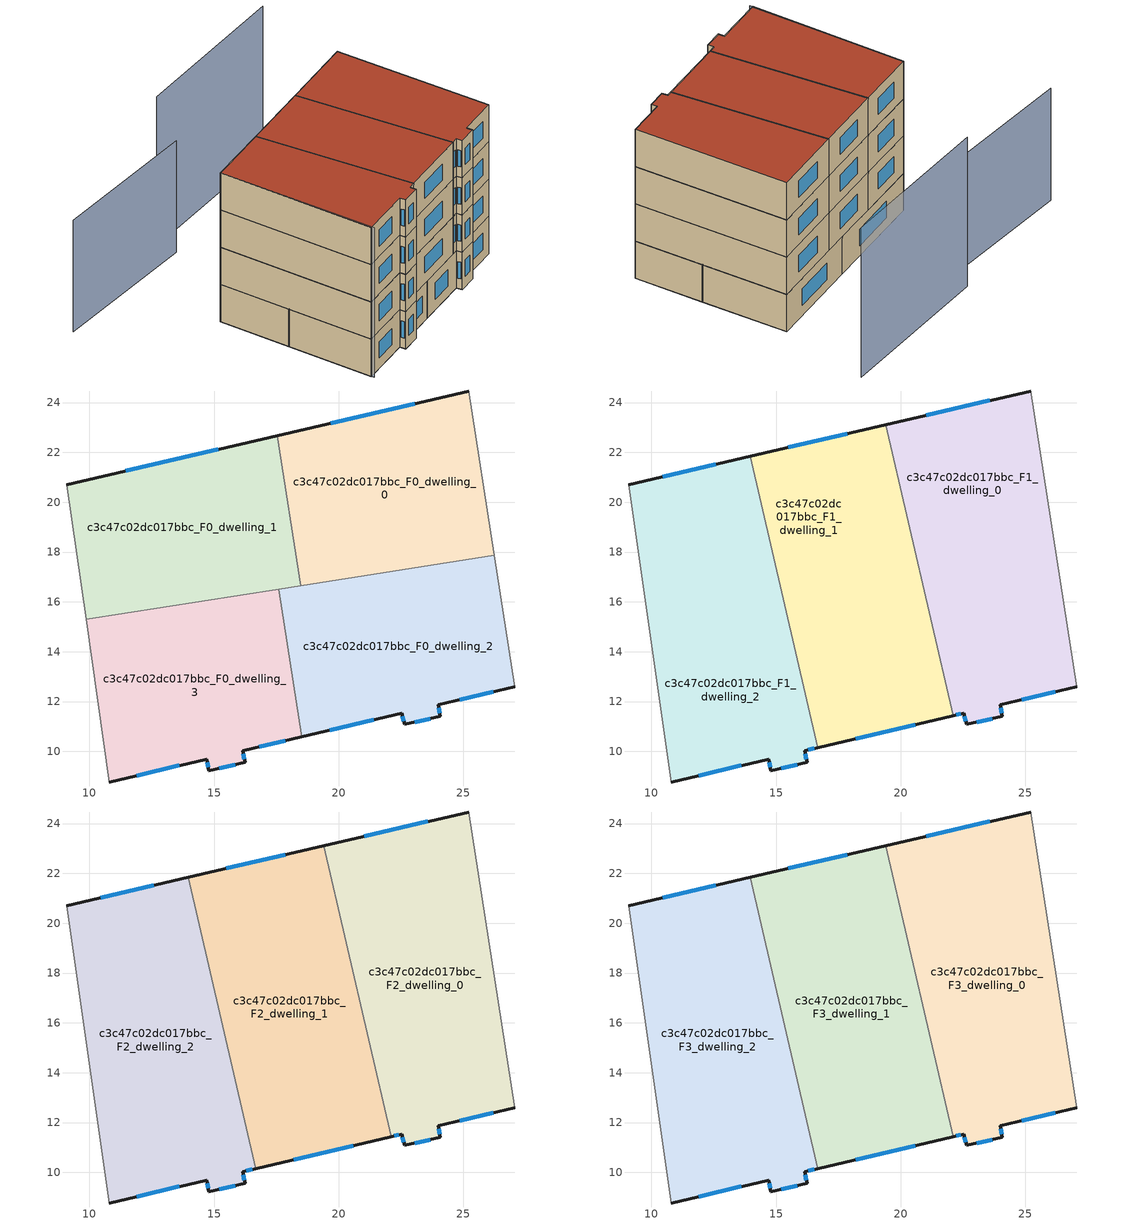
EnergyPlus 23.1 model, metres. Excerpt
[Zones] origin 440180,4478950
c3c47c02dc017bbc_F0_dwelling_0
 floor ground (EU_floor_Construction): 26.24,17.86 25.21,24.46 17.54,22.67 18.48,16.64 z0
 wall outside (EU_wall_Construction): 17.54,22.67 25.21,24.46 z0:3
 wall adiabatic (EU_wall_Construction): 25.21,24.46 26.24,17.86 z0:3
 wall to c3c47c02dc017bbc_F0_dwelling_1 (EU_wall_Construction): 18.48,16.64 17.54,22.67 z0:3
 wall to c3c47c02dc017bbc_F0_dwelling_2 (EU_wall_Construction): 26.24,17.86 18.48,16.64 z0:3
 window (EU_Window_Construction): 19.69,23.18 23.06,23.96 z0.84:2.16
c3c47c02dc017bbc_F0_dwelling_1
 floor ground (EU_floor_Construction): 18.48,16.64 17.54,22.67 9.09,20.71 9.86,15.29 z0
 wall outside (EU_wall_Construction): 9.09,20.71 17.54,22.67 z0:3
 wall adiabatic (EU_wall_Construction): 9.86,15.29 9.09,20.71 z0:3
 wall to c3c47c02dc017bbc_F0_dwelling_3 (EU_wall_Construction): 17.6,16.51 9.86,15.29 z0:3
 wall to c3c47c02dc017bbc_F0_dwelling_2 (EU_wall_Construction): 18.48,16.65 17.6,16.51 z0:3
 window (EU_Window_Construction): 11.46,21.26 15.16,22.12 z0.84:2.16
c3c47c02dc017bbc_F0_dwelling_2
 floor ground (EU_floor_Construction): 27.07,12.59 26.24,17.86 17.6,16.51 18.53,10.59 22.53,11.53 22.65,11.08 24.08,11.41 23.99,11.87 z0
 wall outside (EU_wall_Construction): 27.07,12.59 23.99,11.87 24.08,11.41 22.65,11.08 22.53,11.53 18.53,10.59 z0:3
 wall to c3c47c02dc017bbc_F0_dwelling_3 (EU_wall_Construction): 18.53,10.59 17.6,16.51 z0:3
 wall adiabatic (EU_wall_Construction): 26.24,17.86 27.07,12.59 z0:3
 window (EU_Window_Construction): 21.4,11.27 19.65,10.85 / 26.21,12.39 24.86,12.08 / 24.02,11.74 24.06,11.54 / 23.68,11.32 23.05,11.18 / 22.61,11.21 22.56,11.41 z0.84:2.16
c3c47c02dc017bbc_F0_dwelling_3
 floor ground (EU_floor_Construction): 18.53,10.59 17.6,16.51 9.86,15.29 10.79,8.77 14.7,9.69 14.8,9.23 16.25,9.56 16.15,10.03 z0
 wall outside (EU_wall_Construction): 18.53,10.59 16.15,10.03 16.25,9.56 14.8,9.23 14.7,9.69 10.79,8.77 z0:3
 wall adiabatic (EU_wall_Construction): 10.79,8.77 9.86,15.29 z0:3
 window (EU_Window_Construction): 15.84,9.47 15.21,9.32 / 14.77,9.36 14.73,9.56 / 13.6,9.43 11.89,9.03 / 17.86,10.43 16.82,10.18 / 16.18,9.9 16.22,9.69 z0.84:2.16
c3c47c02dc017bbc_F1_dwelling_0
 floor to c3c47c02dc017bbc_F0_dwelling_0 (EU_floor_Construction): 26.24,17.86 25.21,24.46 19.4,23.11 20.82,17.01 z3
 floor to c3c47c02dc017bbc_F0_dwelling_2 (EU_floor_Construction): 27.07,12.59 26.24,17.86 20.82,17.01 22.12,11.43 22.53,11.53 22.65,11.08 24.08,11.41 23.99,11.87 z3
 wall outside (EU_wall_Construction): 19.4,23.11 25.21,24.46 / 27.07,12.59 23.99,11.87 24.08,11.41 22.65,11.08 22.53,11.53 22.12,11.43 z3:6
 wall to c3c47c02dc017bbc_F1_dwelling_1 (EU_wall_Construction): 22.12,11.43 19.4,23.11 z3:6
 wall adiabatic (EU_wall_Construction): 25.21,24.46 27.07,12.59 z3:6
 window (EU_Window_Construction): 22.61,11.21 22.56,11.41 / 22.41,11.5 22.23,11.46 / 21.03,23.49 23.58,24.08 / 26.21,12.39 24.86,12.08 / 24.02,11.74 24.06,11.54 / 23.68,11.32 23.05,11.18 z3.84:5.16
c3c47c02dc017bbc_F1_dwelling_1
 floor to c3c47c02dc017bbc_F0_dwelling_2 (EU_floor_Construction): 22.12,11.43 20.82,17.01 17.6,16.51 18.53,10.59 z3
 floor to c3c47c02dc017bbc_F0_dwelling_0 (EU_floor_Construction): 20.82,17.01 19.4,23.11 17.54,22.67 18.48,16.65 z3
 floor to c3c47c02dc017bbc_F0_dwelling_1 (EU_floor_Construction): 18.48,16.65 17.54,22.67 13.96,21.84 15.28,16.14 z3
 floor to c3c47c02dc017bbc_F0_dwelling_3 (EU_floor_Construction): 18.53,10.59 17.6,16.51 15.28,16.14 16.68,10.15 z3
 wall outside (EU_wall_Construction): 22.12,11.43 16.68,10.15 / 13.96,21.84 19.4,23.11 z3:6
 wall to c3c47c02dc017bbc_F1_dwelling_2 (EU_wall_Construction): 16.68,10.15 13.96,21.84 z3:6
 window (EU_Window_Construction): 20.59,11.07 18.21,10.51 / 15.48,22.2 17.87,22.75 z3.84:5.16
c3c47c02dc017bbc_F1_dwelling_2
 floor to c3c47c02dc017bbc_F0_dwelling_3 (EU_floor_Construction): 16.25,9.56 16.15,10.03 16.68,10.15 15.28,16.14 9.86,15.29 10.79,8.77 14.7,9.69 14.8,9.23 z3
 floor to c3c47c02dc017bbc_F0_dwelling_1 (EU_floor_Construction): 15.28,16.14 13.96,21.84 9.09,20.71 9.86,15.29 z3
 wall outside (EU_wall_Construction): 9.09,20.71 13.96,21.84 / 16.68,10.15 16.15,10.03 16.25,9.56 14.8,9.23 14.7,9.69 10.79,8.77 z3:6
 wall adiabatic (EU_wall_Construction): 10.79,8.77 9.09,20.71 z3:6
 window (EU_Window_Construction): 14.77,9.36 14.73,9.56 / 13.6,9.43 11.89,9.03 / 10.46,21.02 12.59,21.52 / 16.53,10.12 16.3,10.06 / 16.18,9.9 16.22,9.69 / 15.84,9.47 15.21,9.32 z3.84:5.16
c3c47c02dc017bbc_F2_dwelling_0
 floor to c3c47c02dc017bbc_F1_dwelling_0 (EU_floor_Construction): 27.07,12.59 25.21,24.46 19.4,23.11 22.12,11.43 22.53,11.53 22.65,11.08 24.08,11.41 23.99,11.87 z6
 wall outside (EU_wall_Construction): 19.4,23.11 25.21,24.46 / 27.07,12.59 23.99,11.87 24.08,11.41 22.65,11.08 22.53,11.53 22.12,11.43 z6:9
 wall to c3c47c02dc017bbc_F2_dwelling_1 (EU_wall_Construction): 22.12,11.43 19.4,23.11 z6:9
 wall adiabatic (EU_wall_Construction): 25.21,24.46 27.07,12.59 z6:9
 window (EU_Window_Construction): 22.61,11.21 22.56,11.41 / 22.41,11.5 22.23,11.46 / 21.03,23.49 23.58,24.08 / 26.21,12.39 24.86,12.08 / 24.02,11.74 24.06,11.54 / 23.68,11.32 23.05,11.18 z6.84:8.16
c3c47c02dc017bbc_F2_dwelling_1
 floor to c3c47c02dc017bbc_F1_dwelling_1 (EU_floor_Construction): 22.12,11.43 19.4,23.11 13.96,21.84 16.68,10.15 z6
 wall outside (EU_wall_Construction): 22.12,11.43 16.68,10.15 / 13.96,21.84 19.4,23.11 z6:9
 wall to c3c47c02dc017bbc_F2_dwelling_2 (EU_wall_Construction): 16.68,10.15 13.96,21.84 z6:9
 window (EU_Window_Construction): 20.59,11.07 18.21,10.51 / 15.48,22.2 17.87,22.75 z6.84:8.16
c3c47c02dc017bbc_F2_dwelling_2
 floor to c3c47c02dc017bbc_F1_dwelling_2 (EU_floor_Construction): 16.25,9.56 16.15,10.03 16.68,10.15 13.96,21.84 9.09,20.71 10.79,8.77 14.7,9.69 14.8,9.23 z6
 wall outside (EU_wall_Construction): 9.09,20.71 13.96,21.84 / 16.68,10.15 16.15,10.03 16.25,9.56 14.8,9.23 14.7,9.69 10.79,8.77 z6:9
 wall adiabatic (EU_wall_Construction): 10.79,8.77 9.09,20.71 z6:9
 window (EU_Window_Construction): 14.77,9.36 14.73,9.56 / 13.6,9.43 11.89,9.03 / 10.46,21.02 12.59,21.52 / 16.53,10.12 16.3,10.06 / 16.18,9.9 16.22,9.69 / 15.84,9.47 15.21,9.32 z6.84:8.16
c3c47c02dc017bbc_F3_dwelling_0
 floor to c3c47c02dc017bbc_F2_dwelling_0 (EU_floor_Construction): 27.07,12.59 25.21,24.46 19.4,23.11 22.12,11.43 22.53,11.53 22.65,11.08 24.08,11.41 23.99,11.87 z9
 wall outside (EU_wall_Construction): 19.4,23.11 25.21,24.46 / 27.07,12.59 23.99,11.87 24.08,11.41 22.65,11.08 22.53,11.53 22.12,11.43 z9:12
 wall to c3c47c02dc017bbc_F3_dwelling_1 (EU_wall_Construction): 22.12,11.43 19.4,23.11 z9:12
 wall adiabatic (EU_wall_Construction): 25.21,24.46 27.07,12.59 z9:12
 window (EU_Window_Construction): 22.61,11.21 22.56,11.41 / 22.41,11.5 22.23,11.46 / 21.03,23.49 23.58,24.08 / 26.21,12.39 24.86,12.08 / 24.02,11.74 24.06,11.54 / 23.68,11.32 23.05,11.18 z9.84:11.16
 roof outside (EU_roof_Construction): 25.21,24.46 27.07,12.59 23.99,11.87 24.08,11.41 22.65,11.08 22.53,11.53 22.12,11.43 19.4,23.11 z12
c3c47c02dc017bbc_F3_dwelling_1
 floor to c3c47c02dc017bbc_F2_dwelling_1 (EU_floor_Construction): 22.12,11.43 19.4,23.11 13.96,21.84 16.68,10.15 z9
 wall outside (EU_wall_Construction): 22.12,11.43 16.68,10.15 / 13.96,21.84 19.4,23.11 z9:12
 wall to c3c47c02dc017bbc_F3_dwelling_2 (EU_wall_Construction): 16.68,10.15 13.96,21.84 z9:12
 window (EU_Window_Construction): 20.59,11.07 18.21,10.51 / 15.48,22.2 17.87,22.75 z9.84:11.16
 roof outside (EU_roof_Construction): 19.4,23.11 22.12,11.43 16.68,10.15 13.96,21.84 z12
c3c47c02dc017bbc_F3_dwelling_2
 floor to c3c47c02dc017bbc_F2_dwelling_2 (EU_floor_Construction): 16.25,9.56 16.15,10.03 16.68,10.15 13.96,21.84 9.09,20.71 10.79,8.77 14.7,9.69 14.8,9.23 z9
 wall outside (EU_wall_Construction): 9.09,20.71 13.96,21.84 / 16.68,10.15 16.15,10.03 16.25,9.56 14.8,9.23 14.7,9.69 10.79,8.77 z9:12
 wall adiabatic (EU_wall_Construction): 10.79,8.77 9.09,20.71 z9:12
 window (EU_Window_Construction): 14.77,9.36 14.73,9.56 / 13.6,9.43 11.89,9.03 / 10.46,21.02 12.59,21.52 / 16.53,10.12 16.3,10.06 / 16.18,9.9 16.22,9.69 / 15.84,9.47 15.21,9.32 z9.84:11.16
 roof outside (EU_roof_Construction): 13.96,21.84 16.68,10.15 16.15,10.03 16.25,9.56 14.8,9.23 14.7,9.69 10.79,8.77 9.09,20.71 z12
shading: 9.09,20.71 10.89,8.59 / 26.01,31.78 13.14,29.93 z0:12; 13.39,28.42 1.68,27.32 z0:9
[Building]
EU S2 Campaign: North Axis=0; Terrain=City; Solar Distribution=FullExterior
[Site:Location]
Madrid: Latitude=40.5; Longitude=-3.5; Time Zone=1; Elevation=609
[SizingPeriod:WeatherFileDays]
AnnualSizingPeriod: Begin Month=1; Begin Day of Month=1; End Month=12; End Day of Month=31; Day of Week for Start Day=Monday; Use Weather File Daylight Saving Period=No; Use Weather File Rain and Snow Indicators=No
[MATERIAL]
EU_InternalMass_Material: Roughness=MediumRough; Thickness=0.1; Conductivity=1; Density=1800; Specific Heat=900; Thermal Absorptance=0.9; Solar Absorptance=0.7; Visible Absorptance=0.7
[MATERIAL:NOMASS] Roughness=MediumRough; Thermal Absorptance=0.9; Solar Absorptance=0.7; Visible Absorptance=0.7
Name | Thermal Resistance
EU_wall_NoMass; EU_roof_NoMass | 2.16768
EU_floor_NoMass | 1.14339
[WINDOWMATERIAL:SIMPLEGLAZINGSYSTEM]
EU_Window_SimpleGlazing: UFactor=3.23888; Solar Heat Gain Coefficient=0.85; Visible Transmittance=0.85
[CONSTRUCTION]
EU_wall_Construction: EU_wall_NoMass
EU_roof_Construction: EU_roof_NoMass
EU_floor_Construction: EU_floor_NoMass
EU_InternalMass_Construction: EU_InternalMass_Material
EU_Window_Construction: EU_Window_SimpleGlazing
[ZONE] Type=1; Multiplier=1; Ceiling Height=autocalculate; Floor Area=autocalculate; Part of Total Floor Area=Yes
Name | Volume
c3c47c02dc017bbc_F0_dwelling_0 | 150.712
c3c47c02dc017bbc_F1_dwelling_0; c3c47c02dc017bbc_F2_dwelling_0; c3c47c02dc017bbc_F3_dwelling_0 | 200.936
c3c47c02dc017bbc_F0_dwelling_1 | 150.713
c3c47c02dc017bbc_F1_dwelling_1; c3c47c02dc017bbc_F2_dwelling_1; c3c47c02dc017bbc_F3_dwelling_1 | 200.945
c3c47c02dc017bbc_F0_dwelling_2 | 150.695
c3c47c02dc017bbc_F1_dwelling_2; c3c47c02dc017bbc_F2_dwelling_2; c3c47c02dc017bbc_F3_dwelling_2 | 200.943
c3c47c02dc017bbc_F0_dwelling_3 | 150.701
[INTERNALMASS] Construction=EU_InternalMass_Construction
Name | Zone or ZoneList | Surface Area
c3c47c02dc017bbc_F0_dwelling_0_EU_InternalMass | c3c47c02dc017bbc_F0_dwelling_0 | 50.2379
c3c47c02dc017bbc_F0_dwelling_1_EU_InternalMass | c3c47c02dc017bbc_F0_dwelling_1 | 50.2367
c3c47c02dc017bbc_F0_dwelling_2_EU_InternalMass | c3c47c02dc017bbc_F0_dwelling_2 | 50.2332
c3c47c02dc017bbc_F0_dwelling_3_EU_InternalMass | c3c47c02dc017bbc_F0_dwelling_3 | 50.2344
c3c47c02dc017bbc_F1_dwelling_0_EU_InternalMass | c3c47c02dc017bbc_F1_dwelling_0 | 66.9785
c3c47c02dc017bbc_F1_dwelling_1_EU_InternalMass | c3c47c02dc017bbc_F1_dwelling_1 | 66.9815
c3c47c02dc017bbc_F1_dwelling_2_EU_InternalMass | c3c47c02dc017bbc_F1_dwelling_2 | 66.981
c3c47c02dc017bbc_F2_dwelling_0_EU_InternalMass | c3c47c02dc017bbc_F2_dwelling_0 | 66.9785
c3c47c02dc017bbc_F2_dwelling_1_EU_InternalMass | c3c47c02dc017bbc_F2_dwelling_1 | 66.9815
c3c47c02dc017bbc_F2_dwelling_2_EU_InternalMass | c3c47c02dc017bbc_F2_dwelling_2 | 66.981
c3c47c02dc017bbc_F3_dwelling_0_EU_InternalMass | c3c47c02dc017bbc_F3_dwelling_0 | 66.9785
c3c47c02dc017bbc_F3_dwelling_1_EU_InternalMass | c3c47c02dc017bbc_F3_dwelling_1 | 66.9815
c3c47c02dc017bbc_F3_dwelling_2_EU_InternalMass | c3c47c02dc017bbc_F3_dwelling_2 | 66.981
[OTHEREQUIPMENT] Fuel Type=Electricity; Design Level Calculation Method=Watts/Area; Power per Zone Floor Area=1; Fraction Latent=0; Fraction Radiant=0; Fraction Lost=0; Carbon Dioxide Generation Rate=0; EndUse Subcategory=EU_Step8_InternalGains
Name | Zone or ZoneList or Space or SpaceList | Schedule
EU_Step8_InternalGain_c3c47c02dc017bbc_F0_dwelling_0_f000 | c3c47c02dc017bbc_F0_dwelling_0 | EU_Step8_GainSchedule_c3c47c02dc017bbc_F0_dwelling_0_f000
EU_Step8_InternalGain_c3c47c02dc017bbc_F0_dwelling_1_f000 | c3c47c02dc017bbc_F0_dwelling_1 | EU_Step8_GainSchedule_c3c47c02dc017bbc_F0_dwelling_1_f000
EU_Step8_InternalGain_c3c47c02dc017bbc_F0_dwelling_2_f000 | c3c47c02dc017bbc_F0_dwelling_2 | EU_Step8_GainSchedule_c3c47c02dc017bbc_F0_dwelling_2_f000
EU_Step8_InternalGain_c3c47c02dc017bbc_F0_dwelling_3_f000 | c3c47c02dc017bbc_F0_dwelling_3 | EU_Step8_GainSchedule_c3c47c02dc017bbc_F0_dwelling_3_f000
EU_Step8_InternalGain_c3c47c02dc017bbc_F1_dwelling_0_f000 | c3c47c02dc017bbc_F1_dwelling_0 | EU_Step8_GainSchedule_c3c47c02dc017bbc_F1_dwelling_0_f000
EU_Step8_InternalGain_c3c47c02dc017bbc_F1_dwelling_1_f000 | c3c47c02dc017bbc_F1_dwelling_1 | EU_Step8_GainSchedule_c3c47c02dc017bbc_F1_dwelling_1_f000
EU_Step8_InternalGain_c3c47c02dc017bbc_F1_dwelling_2_f000 | c3c47c02dc017bbc_F1_dwelling_2 | EU_Step8_GainSchedule_c3c47c02dc017bbc_F1_dwelling_2_f000
EU_Step8_InternalGain_c3c47c02dc017bbc_F2_dwelling_0_f000 | c3c47c02dc017bbc_F2_dwelling_0 | EU_Step8_GainSchedule_c3c47c02dc017bbc_F2_dwelling_0_f000
EU_Step8_InternalGain_c3c47c02dc017bbc_F2_dwelling_1_f000 | c3c47c02dc017bbc_F2_dwelling_1 | EU_Step8_GainSchedule_c3c47c02dc017bbc_F2_dwelling_1_f000
EU_Step8_InternalGain_c3c47c02dc017bbc_F2_dwelling_2_f000 | c3c47c02dc017bbc_F2_dwelling_2 | EU_Step8_GainSchedule_c3c47c02dc017bbc_F2_dwelling_2_f000
EU_Step8_InternalGain_c3c47c02dc017bbc_F3_dwelling_0_f000 | c3c47c02dc017bbc_F3_dwelling_0 | EU_Step8_GainSchedule_c3c47c02dc017bbc_F3_dwelling_0_f000
EU_Step8_InternalGain_c3c47c02dc017bbc_F3_dwelling_1_f000 | c3c47c02dc017bbc_F3_dwelling_1 | EU_Step8_GainSchedule_c3c47c02dc017bbc_F3_dwelling_1_f000
EU_Step8_InternalGain_c3c47c02dc017bbc_F3_dwelling_2_f000 | c3c47c02dc017bbc_F3_dwelling_2 | EU_Step8_GainSchedule_c3c47c02dc017bbc_F3_dwelling_2_f000
[ZONEVENTILATION:DESIGNFLOWRATE] Schedule=EU_AlwaysOn; Design Flow Rate Calculation Method=AirChanges/Hour; Air Changes per Hour=0.480546; Ventilation Type=Natural; Fan Pressure Rise=0; Fan Total Efficiency=1; Constant Term Coefficient=1; Temperature Term Coefficient=0; Velocity Term Coefficient=0; Velocity Squared Term Coefficient=0; Minimum Indoor Temperature=-100; Maximum Indoor Temperature=100; Delta Temperature=-100; Minimum Outdoor Temperature=-100; Maximum Outdoor Temperature=100; Maximum Wind Speed=40
Name | Zone or ZoneList or Space or SpaceList
EU_ConstantAir_c3c47c02dc017bbc_F0_dwelling_0 | c3c47c02dc017bbc_F0_dwelling_0
EU_ConstantAir_c3c47c02dc017bbc_F0_dwelling_1 | c3c47c02dc017bbc_F0_dwelling_1
EU_ConstantAir_c3c47c02dc017bbc_F0_dwelling_2 | c3c47c02dc017bbc_F0_dwelling_2
EU_ConstantAir_c3c47c02dc017bbc_F0_dwelling_3 | c3c47c02dc017bbc_F0_dwelling_3
EU_ConstantAir_c3c47c02dc017bbc_F1_dwelling_0 | c3c47c02dc017bbc_F1_dwelling_0
EU_ConstantAir_c3c47c02dc017bbc_F1_dwelling_1 | c3c47c02dc017bbc_F1_dwelling_1
EU_ConstantAir_c3c47c02dc017bbc_F1_dwelling_2 | c3c47c02dc017bbc_F1_dwelling_2
EU_ConstantAir_c3c47c02dc017bbc_F2_dwelling_0 | c3c47c02dc017bbc_F2_dwelling_0
EU_ConstantAir_c3c47c02dc017bbc_F2_dwelling_1 | c3c47c02dc017bbc_F2_dwelling_1
EU_ConstantAir_c3c47c02dc017bbc_F2_dwelling_2 | c3c47c02dc017bbc_F2_dwelling_2
EU_ConstantAir_c3c47c02dc017bbc_F3_dwelling_0 | c3c47c02dc017bbc_F3_dwelling_0
EU_ConstantAir_c3c47c02dc017bbc_F3_dwelling_1 | c3c47c02dc017bbc_F3_dwelling_1
EU_ConstantAir_c3c47c02dc017bbc_F3_dwelling_2 | c3c47c02dc017bbc_F3_dwelling_2
[HVACTEMPLATE:THERMOSTAT] Constant Heating Setpoint=20; Constant Cooling Setpoint=50
EU_HeatOnly_c3c47c02dc017bbc_F0_dwelling_0; EU_HeatOnly_c3c47c02dc017bbc_F0_dwelling_1; EU_HeatOnly_c3c47c02dc017bbc_F0_dwelling_2; EU_HeatOnly_c3c47c02dc017bbc_F0_dwelling_3; EU_HeatOnly_c3c47c02dc017bbc_F1_dwelling_0; EU_HeatOnly_c3c47c02dc017bbc_F1_dwelling_1; EU_HeatOnly_c3c47c02dc017bbc_F1_dwelling_2; EU_HeatOnly_c3c47c02dc017bbc_F2_dwelling_0; EU_HeatOnly_c3c47c02dc017bbc_F2_dwelling_1; EU_HeatOnly_c3c47c02dc017bbc_F2_dwelling_2; EU_HeatOnly_c3c47c02dc017bbc_F3_dwelling_0; EU_HeatOnly_c3c47c02dc017bbc_F3_dwelling_1; EU_HeatOnly_c3c47c02dc017bbc_F3_dwelling_2
[HVACTEMPLATE:ZONE:IDEALLOADSAIRSYSTEM] System Availability Schedule=EU_AlwaysOn; Maximum Heating Supply Air Temperature=50; Minimum Cooling Supply Air Temperature=13; Maximum Heating Supply Air Humidity Ratio=0.0156; Minimum Cooling Supply Air Humidity Ratio=0.0077; Heating Limit=NoLimit; Cooling Limit=NoLimit; Heating Availability Schedule=EU_AlwaysOn; Cooling Availability Schedule=EU_CoolingOff; Dehumidification Control Type=ConstantSensibleHeatRatio; Cooling Sensible Heat Ratio=0.7; Dehumidification Setpoint=60; Humidification Control Type=None; Humidification Setpoint=30; Outdoor Air Method=None; Outdoor Air Flow Rate per Person=0.00944; Outdoor Air Flow Rate per Zone Floor Area=0; Outdoor Air Flow Rate per Zone=0; Demand Controlled Ventilation Type=None; Outdoor Air Economizer Type=NoEconomizer; Heat Recovery Type=None; Sensible Heat Recovery Effectiveness=0.7; Latent Heat Recovery Effectiveness=0.65
Name | Template Thermostat
c3c47c02dc017bbc_F0_dwelling_0 | EU_HeatOnly_c3c47c02dc017bbc_F0_dwelling_0
c3c47c02dc017bbc_F0_dwelling_1 | EU_HeatOnly_c3c47c02dc017bbc_F0_dwelling_1
c3c47c02dc017bbc_F0_dwelling_2 | EU_HeatOnly_c3c47c02dc017bbc_F0_dwelling_2
c3c47c02dc017bbc_F0_dwelling_3 | EU_HeatOnly_c3c47c02dc017bbc_F0_dwelling_3
c3c47c02dc017bbc_F1_dwelling_0 | EU_HeatOnly_c3c47c02dc017bbc_F1_dwelling_0
c3c47c02dc017bbc_F1_dwelling_1 | EU_HeatOnly_c3c47c02dc017bbc_F1_dwelling_1
c3c47c02dc017bbc_F1_dwelling_2 | EU_HeatOnly_c3c47c02dc017bbc_F1_dwelling_2
c3c47c02dc017bbc_F2_dwelling_0 | EU_HeatOnly_c3c47c02dc017bbc_F2_dwelling_0
c3c47c02dc017bbc_F2_dwelling_1 | EU_HeatOnly_c3c47c02dc017bbc_F2_dwelling_1
c3c47c02dc017bbc_F2_dwelling_2 | EU_HeatOnly_c3c47c02dc017bbc_F2_dwelling_2
c3c47c02dc017bbc_F3_dwelling_0 | EU_HeatOnly_c3c47c02dc017bbc_F3_dwelling_0
c3c47c02dc017bbc_F3_dwelling_1 | EU_HeatOnly_c3c47c02dc017bbc_F3_dwelling_1
c3c47c02dc017bbc_F3_dwelling_2 | EU_HeatOnly_c3c47c02dc017bbc_F3_dwelling_2
[SIZING:ZONE] Zone Cooling Design Supply Air Temperature Input Method=SupplyAirTemperature; Zone Cooling Design Supply Air Temperature=13; Zone Heating Design Supply Air Temperature Input Method=SupplyAirTemperature; Zone Heating Design Supply Air Temperature=50; Zone Cooling Design Supply Air Humidity Ratio=0.008; Zone Heating Design Supply Air Humidity Ratio=0.008; Cooling Design Air Flow Method=DesignDay; Cooling Design Air Flow Rate=0; Cooling Minimum Air Flow per Zone Floor Area=0.000762; Cooling Minimum Air Flow=0; Cooling Minimum Air Flow Fraction=0.2; Heating Design Air Flow Method=DesignDay; Heating Design Air Flow Rate=0; Heating Maximum Air Flow per Zone Floor Area=0.002032; Heating Maximum Air Flow=0.141576; Heating Maximum Air Flow Fraction=0.3; Account for Dedicated Outdoor Air System=No; Dedicated Outdoor Air System Control Strategy=NeutralSupplyAir; Dedicated Outdoor Air Low Setpoint Temperature for Design=autosize; Dedicated Outdoor Air High Setpoint Temperature for Design=autosize; Zone Load Sizing Method=Sensible Load Only No Latent Load; Zone Latent Cooling Design Supply Air Humidity Ratio Input Method=HumidityRatioDifference; Zone Cooling Design Supply Air Humidity Ratio Difference=0.005; Zone Latent Heating Design Supply Air Humidity Ratio Input Method=HumidityRatioDifference; Zone Humidification Design Supply Air Humidity Ratio Difference=0.005
c3c47c02dc017bbc_F0_dwelling_0; c3c47c02dc017bbc_F0_dwelling_1; c3c47c02dc017bbc_F0_dwelling_2; c3c47c02dc017bbc_F0_dwelling_3; c3c47c02dc017bbc_F1_dwelling_0; c3c47c02dc017bbc_F1_dwelling_1; c3c47c02dc017bbc_F1_dwelling_2; c3c47c02dc017bbc_F2_dwelling_0; c3c47c02dc017bbc_F2_dwelling_1; c3c47c02dc017bbc_F2_dwelling_2; c3c47c02dc017bbc_F3_dwelling_0; c3c47c02dc017bbc_F3_dwelling_1; c3c47c02dc017bbc_F3_dwelling_2
[SCHEDULE:CONSTANT]
Name | Hourly Value
EU_AlwaysOn | 1
EU_CoolingOff | 0
[SCHEDULE:FILE] Column Number=1; Rows to Skip at Top=0; Number of Hours of Data=8760; Column Separator=Comma; Interpolate to Timestep=No; Minutes per Item=60; Adjust Schedule for Daylight Savings=Yes
Name | File
EU_Step8_GainSchedule_c3c47c02dc017bbc_F0_dwelling_0_f000 | ../../schedules/c3c47c02dc017bbc/c3c47c02dc017bbc_F0_dwelling_0_f000_gain.csv
EU_Step8_GainSchedule_c3c47c02dc017bbc_F0_dwelling_1_f000 | ../../schedules/c3c47c02dc017bbc/c3c47c02dc017bbc_F0_dwelling_1_f000_gain.csv
EU_Step8_GainSchedule_c3c47c02dc017bbc_F0_dwelling_2_f000 | ../../schedules/c3c47c02dc017bbc/c3c47c02dc017bbc_F0_dwelling_2_f000_gain.csv
EU_Step8_GainSchedule_c3c47c02dc017bbc_F0_dwelling_3_f000 | ../../schedules/c3c47c02dc017bbc/c3c47c02dc017bbc_F0_dwelling_3_f000_gain.csv
EU_Step8_GainSchedule_c3c47c02dc017bbc_F1_dwelling_0_f000 | ../../schedules/c3c47c02dc017bbc/c3c47c02dc017bbc_F1_dwelling_0_f000_gain.csv
EU_Step8_GainSchedule_c3c47c02dc017bbc_F1_dwelling_1_f000 | ../../schedules/c3c47c02dc017bbc/c3c47c02dc017bbc_F1_dwelling_1_f000_gain.csv
EU_Step8_GainSchedule_c3c47c02dc017bbc_F1_dwelling_2_f000 | ../../schedules/c3c47c02dc017bbc/c3c47c02dc017bbc_F1_dwelling_2_f000_gain.csv
EU_Step8_GainSchedule_c3c47c02dc017bbc_F2_dwelling_0_f000 | ../../schedules/c3c47c02dc017bbc/c3c47c02dc017bbc_F2_dwelling_0_f000_gain.csv
EU_Step8_GainSchedule_c3c47c02dc017bbc_F2_dwelling_1_f000 | ../../schedules/c3c47c02dc017bbc/c3c47c02dc017bbc_F2_dwelling_1_f000_gain.csv
EU_Step8_GainSchedule_c3c47c02dc017bbc_F2_dwelling_2_f000 | ../../schedules/c3c47c02dc017bbc/c3c47c02dc017bbc_F2_dwelling_2_f000_gain.csv
EU_Step8_GainSchedule_c3c47c02dc017bbc_F3_dwelling_0_f000 | ../../schedules/c3c47c02dc017bbc/c3c47c02dc017bbc_F3_dwelling_0_f000_gain.csv
EU_Step8_GainSchedule_c3c47c02dc017bbc_F3_dwelling_1_f000 | ../../schedules/c3c47c02dc017bbc/c3c47c02dc017bbc_F3_dwelling_1_f000_gain.csv
EU_Step8_GainSchedule_c3c47c02dc017bbc_F3_dwelling_2_f000 | ../../schedules/c3c47c02dc017bbc/c3c47c02dc017bbc_F3_dwelling_2_f000_gain.csv
